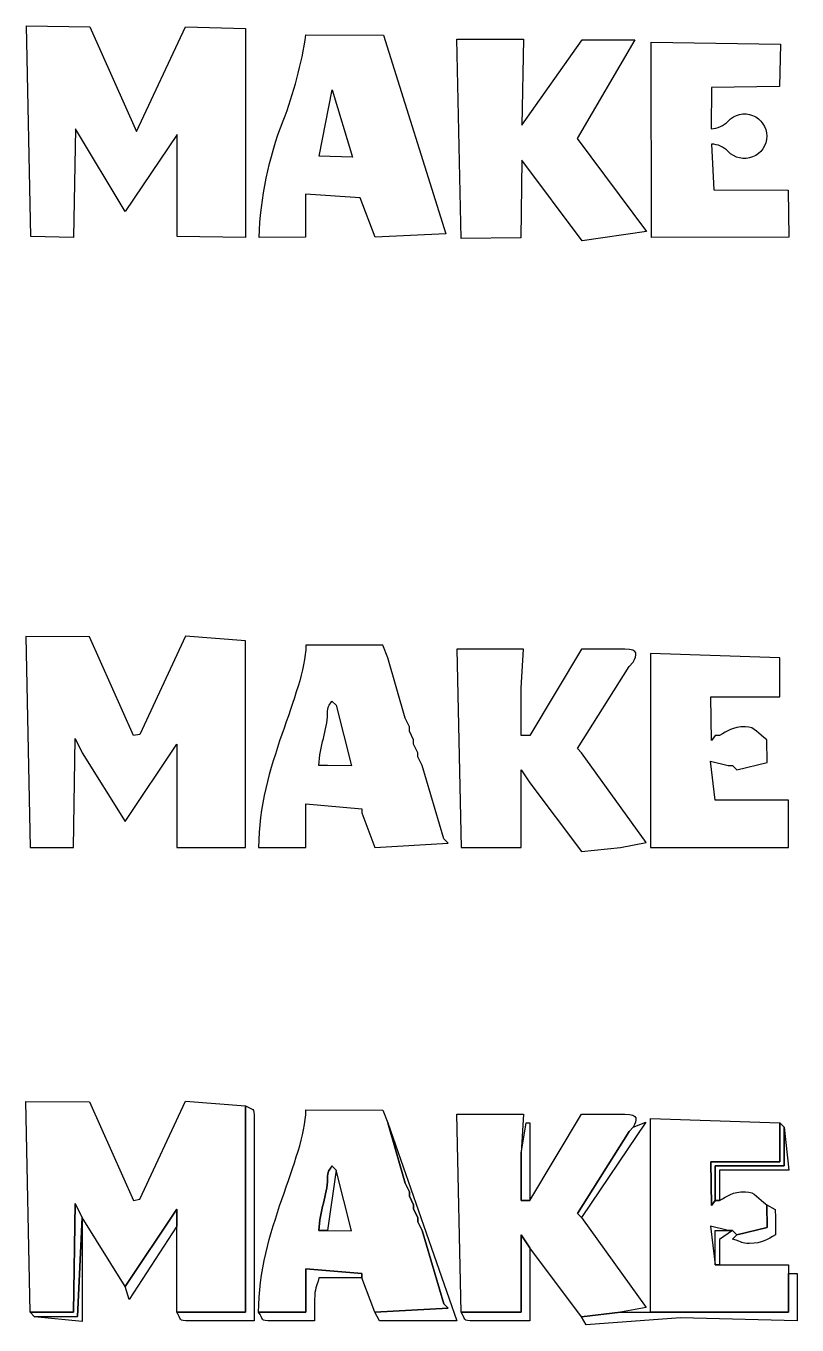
# Model space of a CAD drawing. Header units: millimetres. Extents: x -59 to 63, y -42 to 222.
# Drawn here: x -51.2 to 11.9, y 115.2 to 221.7 of the extents above; entities that cross this region are included whole.
import ezdxf

# ---------------------------------------------------------------- set-up
doc = ezdxf.new("R2010")
doc.units = ezdxf.units.MM
doc.header["$MEASUREMENT"] = 0
doc.layers.add('Capa 1', color=7, linetype='Continuous')

msp = doc.modelspace()

# ---------------------------------------------------------------- linework, layer by layer
for points in [[(-50.81, 204.43), (-51.16, 221.69), (-45.98, 221.62), (-42.16, 213.04), (-38.13, 221.62), (-33.23, 221.48), (-33.23, 204.36), (-38.83, 204.43), (-38.83, 212.8), (-43.07, 206.5), (-47.13, 213.25), (-47.31, 204.36)], [(-15.57, 204.28), (-15.91, 220.6), (-10.45, 220.6), (-10.59, 213.55), (-5.65, 220.56), (-1.32, 220.56), (-6.06, 212.47), (-0.39, 204.84), (-5.65, 204.08), (-10.59, 210.68), (-10.66, 204.32)], [(-27.19, 211.02), (-26.12, 216.45), (-24.46, 210.95)]]:
    msp.add_lwpolyline(points, close=True)
for points in [[(-32.11, 204.36, -0.082948), (-30.14, 213.91, 0.05543), (-28.27, 220.97), (-21.92, 220.95), (-16.82, 204.66), (-22.6, 204.39), (-23.84, 207.62), (-28.3, 207.92), (-28.3, 204.39)], [(0, 220.35), (10.61, 220.21), (10.51, 216.74), (4.94, 216.64), (4.91, 213.27, 0.203648), (6.31, 213.9, -2.541187), (6.31, 211.41, 0.209628), (4.94, 212), (5.15, 208.25), (11.22, 208.23), (11.27, 204.38), (0.04, 204.36)]]:
    msp.add_lwpolyline(points, format="xyb", close=True)
at = {"layer": 'Capa 1', "color": 231}
for points in [[(-46, 171.62), (-46, 171.62), (-51.2, 171.66), (-51.2, 171.66)], [(-51.2, 171.66), (-51.2, 171.66), (-50.85, 154.38), (-50.85, 154.38)], [(-42.38, 163.55), (-42.38, 163.55), (-46, 171.62), (-46, 171.62)], [(-38.14, 171.69), (-38.14, 171.69), (-41.87, 163.64), (-41.87, 163.64)], [(-33.21, 171.31), (-33.21, 171.31), (-38.14, 171.69), (-38.14, 171.69)], [(-33.21, 154.38), (-33.21, 154.38), (-33.21, 171.31), (-33.21, 171.31)], [(-28.27, 170.96), (-28.36, 166.87), (-32.15, 161.03), (-32.15, 154.38)], [(-21.97, 170.95), (-21.97, 170.95), (-28.27, 170.96), (-28.27, 170.96)], [(-21.56, 169.9), (-21.56, 169.9), (-21.97, 170.95), (-21.97, 170.95)], [(-10.45, 170.62), (-10.45, 170.62), (-15.92, 170.61), (-15.92, 170.61)], [(-15.92, 170.61), (-15.92, 170.61), (-15.57, 154.38), (-15.57, 154.38)], [(-10.63, 167.43), (-10.63, 167.43), (-10.45, 170.62), (-10.45, 170.62)], [(-5.69, 170.61), (-5.69, 170.61), (-9.92, 163.55), (-9.92, 163.55)], [(-2.16, 170.61), (-2.16, 170.61), (-5.69, 170.61), (-5.69, 170.61)], [(-1.46, 169.55), (-1.2, 170.16), (-0.96, 170.61), (-2.16, 170.61)], [(-20.15, 164.96), (-20.15, 164.96), (-21.56, 169.9), (-21.56, 169.9)], [(-1.81, 169.19), (-1.81, 169.19), (-1.46, 169.55), (-1.46, 169.55)], [(10.54, 169.9), (10.54, 169.9), (-0.05, 170.27), (-0.05, 170.27)], [(-0.05, 170.27), (-0.05, 170.27), (-0.05, 154.38), (-0.05, 154.38)], [(10.54, 166.72), (10.54, 166.72), (10.54, 169.9), (10.54, 169.9)], [(-6.04, 162.49), (-6.04, 162.49), (-1.81, 169.19), (-1.81, 169.19)], [(-10.63, 163.55), (-10.63, 163.55), (-10.63, 167.43), (-10.63, 167.43)], [(-26.15, 166.37), (-26.15, 166.37), (-25.8, 166.02), (-25.8, 166.02)], [(4.95, 163.14), (4.95, 163.14), (4.89, 166.72), (4.89, 166.72)], [(4.89, 166.72), (4.89, 166.72), (10.54, 166.72), (10.54, 166.72)], [(-25.8, 166.02), (-25.8, 166.02), (-24.53, 161.05), (-24.53, 161.05)], [(-19.8, 164.26), (-19.8, 164.26), (-20.15, 164.96), (-20.15, 164.96)], [(-19.8, 163.9), (-19.8, 163.9), (-19.8, 164.26), (-19.8, 164.26)], [(-47.32, 154.38), (-47.32, 154.38), (-47.17, 163.29), (-47.17, 163.29)], [(-47.17, 163.29), (-47.17, 163.29), (-46.61, 162.14), (-46.61, 162.14)], [(-41.87, 163.64), (-41.87, 163.64), (-42.38, 163.55), (-42.38, 163.55)], [(-19.45, 163.2), (-19.45, 163.2), (-19.8, 163.9), (-19.8, 163.9)], [(-19.45, 162.84), (-19.45, 162.84), (-19.45, 163.2), (-19.45, 163.2)], [(-9.92, 163.55), (-9.92, 163.55), (-10.63, 163.55), (-10.63, 163.55)], [(5.25, 163.55), (5.25, 163.55), (4.95, 163.14), (4.95, 163.14)], [(5.6, 163.55), (5.6, 163.55), (5.25, 163.55), (5.25, 163.55)], [(9.51, 161.34), (9.51, 161.34), (9.48, 163.2), (9.48, 163.2)], [(-46.61, 162.14), (-46.61, 162.14), (-43.08, 156.49), (-43.08, 156.49)], [(-43.08, 156.49), (-43.08, 156.49), (-38.85, 162.84), (-38.85, 162.84)], [(-38.85, 162.84), (-38.85, 162.84), (-38.85, 161.43), (-38.85, 161.43)], [(-19.1, 162.14), (-19.1, 162.14), (-19.45, 162.84), (-19.45, 162.84)], [(-19.1, 161.79), (-19.1, 161.79), (-19.1, 162.14), (-19.1, 162.14)], [(-5.69, 162.14), (-5.69, 162.14), (-6.04, 162.49), (-6.04, 162.49)], [(-0.4, 154.78), (-0.4, 154.78), (-5.69, 162.14), (-5.69, 162.14)], [(-38.85, 161.43), (-38.85, 161.43), (-38.85, 154.38), (-38.85, 154.38)], [(-26.5, 161.08), (-26.5, 161.08), (-27.21, 161.08), (-27.21, 161.08)], [(-24.53, 161.05), (-24.53, 161.05), (-26.5, 161.08), (-26.5, 161.08)], [(-18.74, 161.08), (-18.74, 161.08), (-19.1, 161.79), (-19.1, 161.79)], [(-16.98, 155.08), (-16.98, 155.08), (-18.74, 161.08), (-18.74, 161.08)], [(5.25, 158.26), (5.25, 158.26), (4.86, 161.43), (4.86, 161.43)], [(4.86, 161.43), (4.86, 161.43), (6.3, 161.08), (6.3, 161.08)], [(6.3, 161.08), (6.3, 161.08), (6.66, 161.08), (6.66, 161.08)], [(6.66, 161.08), (6.66, 161.08), (7.01, 160.73), (7.01, 160.73)], [(7.01, 160.73), (7.01, 160.73), (9.51, 161.34), (9.51, 161.34)], [(-10.63, 154.38), (-10.63, 154.38), (-10.63, 160.73), (-10.63, 160.73)], [(-10.63, 160.73), (-10.63, 160.73), (-9.92, 159.67), (-9.92, 159.67)], [(-9.92, 159.67), (-9.92, 159.67), (-5.69, 154.03), (-5.69, 154.03)], [(-28.27, 154.38), (-28.27, 154.38), (-28.27, 157.94), (-28.27, 157.94)], [(-28.27, 157.94), (-28.27, 157.94), (-23.68, 157.55), (-23.68, 157.55)], [(-23.68, 157.55), (-23.68, 157.55), (-23.68, 157.2), (-23.68, 157.2)], [(5.6, 158.26), (5.6, 158.26), (5.25, 158.26), (5.25, 158.26)], [(11.24, 158.26), (11.24, 158.26), (5.6, 158.26), (5.6, 158.26)], [(11.24, 157.55), (11.24, 157.55), (11.24, 158.26), (11.24, 158.26)], [(11.24, 154.38), (11.24, 154.38), (11.24, 157.55), (11.24, 157.55)], [(-23.68, 157.2), (-23.68, 157.2), (-22.62, 154.38), (-22.62, 154.38)], [(-50.85, 154.38), (-50.85, 154.38), (-47.32, 154.38), (-47.32, 154.38)], [(-38.85, 154.38), (-38.85, 154.38), (-33.21, 154.38), (-33.21, 154.38)], [(-32.15, 154.38), (-32.15, 154.38), (-28.27, 154.38), (-28.27, 154.38)], [(-22.62, 154.38), (-22.62, 154.38), (-16.63, 154.73), (-16.63, 154.73)], [(-16.63, 154.73), (-16.63, 154.73), (-16.98, 155.08), (-16.98, 155.08)], [(-15.57, 154.38), (-15.57, 154.38), (-10.63, 154.38), (-10.63, 154.38)], [(-5.69, 154.03), (-5.69, 154.03), (-2.51, 154.38), (-2.51, 154.38)], [(-2.51, 154.38), (-2.51, 154.38), (-0.4, 154.78), (-0.4, 154.78)], [(-0.05, 154.38), (-0.05, 154.38), (11.24, 154.38), (11.24, 154.38)]]:
    msp.add_open_spline(points, degree=3, dxfattribs=at)
for points, knots in [([(-27.21, 161.08), (-27.17, 162.67), (-26.5, 164.03), (-26.5, 165.31), (-26.5, 165.31), (-26.5, 165.99), (-26.39, 165.94), (-26.15, 166.37)], [0.5, 0.5, 0.5, 0.5, 0.6666667, 0.6666667, 0.6666667, 0.6666667, 0.8333333, 0.8333333, 0.8333333, 0.8333333]), ([(9.48, 163.2), (8.75, 163.68), (8.56, 164.26), (7.72, 164.26), (7.72, 164.26), (6.64, 164.26), (6.29, 163.92), (5.6, 163.55)], [0.55, 0.55, 0.55, 0.55, 0.6, 0.6, 0.6, 0.6, 0.65, 0.65, 0.65, 0.65])]:
    msp.add_open_spline(points, degree=3, knots=knots, dxfattribs=at)
at = {"layer": 'Capa 1', "color": 7}
for points, knots in [([(-50.85, 116.28), (-50.85, 116.28), (-47.32, 116.28), (-47.32, 116.28), (-47.32, 116.28), (-47.32, 116.28), (-47.17, 125.19), (-47.17, 125.19), (-47.17, 125.19), (-47.17, 125.19), (-46.61, 124.04), (-46.61, 124.04), (-46.61, 124.04), (-46.61, 124.04), (-43.08, 118.39), (-43.08, 118.39), (-43.08, 118.39), (-43.08, 118.39), (-38.85, 124.74), (-38.85, 124.74), (-38.85, 124.74), (-38.85, 124.74), (-38.85, 123.33), (-38.85, 123.33), (-38.85, 123.33), (-38.85, 123.33), (-38.85, 116.28), (-38.85, 116.28), (-38.85, 116.28), (-38.85, 116.28), (-33.21, 116.28), (-33.21, 116.28), (-33.21, 116.28), (-33.21, 116.28), (-33.21, 133.21), (-33.21, 133.21), (-33.21, 133.21), (-33.21, 133.21), (-38.14, 133.59), (-38.14, 133.59), (-38.14, 133.59), (-38.14, 133.59), (-41.87, 125.54), (-41.87, 125.54), (-41.87, 125.54), (-41.87, 125.54), (-42.38, 125.45), (-42.38, 125.45), (-42.38, 125.45), (-42.38, 125.45), (-46, 133.52), (-46, 133.52), (-46, 133.52), (-46, 133.52), (-51.2, 133.56), (-51.2, 133.56), (-51.2, 133.56), (-51.2, 133.56), (-50.85, 116.28), (-50.85, 116.28)], [0, 0, 0, 0, 0.066667, 0.066667, 0.066667, 0.066667, 0.133333, 0.133333, 0.133333, 0.133333, 0.2, 0.2, 0.2, 0.2, 0.266667, 0.266667, 0.266667, 0.266667, 0.333333, 0.333333, 0.333333, 0.333333, 0.4, 0.4, 0.4, 0.4, 0.466667, 0.466667, 0.466667, 0.466667, 0.533333, 0.533333, 0.533333, 0.533333, 0.6, 0.6, 0.6, 0.6, 0.666667, 0.666667, 0.666667, 0.666667, 0.733333, 0.733333, 0.733333, 0.733333, 0.8, 0.8, 0.8, 0.8, 0.866667, 0.866667, 0.866667, 0.866667, 0.933333, 0.933333, 0.933333, 0.933333, 1, 1, 1, 1]), ([(-32.15, 116.28), (-32.15, 116.28), (-28.27, 116.28), (-28.27, 116.28), (-28.27, 116.28), (-28.27, 116.28), (-28.27, 119.84), (-28.27, 119.84), (-28.27, 119.84), (-28.27, 119.84), (-23.68, 119.45), (-23.68, 119.45), (-23.68, 119.45), (-23.68, 119.45), (-23.68, 119.1), (-23.68, 119.1), (-23.68, 119.1), (-23.68, 119.1), (-22.62, 116.28), (-22.62, 116.28), (-22.62, 116.28), (-22.62, 116.28), (-16.63, 116.63), (-16.63, 116.63), (-16.63, 116.63), (-16.63, 116.63), (-16.98, 116.98), (-16.98, 116.98), (-16.98, 116.98), (-16.98, 116.98), (-18.74, 122.98), (-18.74, 122.98), (-18.74, 122.98), (-18.74, 122.98), (-19.1, 123.69), (-19.1, 123.69), (-19.1, 123.69), (-19.1, 123.69), (-19.1, 124.04), (-19.1, 124.04), (-19.1, 124.04), (-19.1, 124.04), (-19.45, 124.74), (-19.45, 124.74), (-19.45, 124.74), (-19.45, 124.74), (-19.45, 125.1), (-19.45, 125.1), (-19.45, 125.1), (-19.45, 125.1), (-19.8, 125.8), (-19.8, 125.8), (-19.8, 125.8), (-19.8, 125.8), (-19.8, 126.16), (-19.8, 126.16), (-19.8, 126.16), (-19.8, 126.16), (-20.15, 126.86), (-20.15, 126.86), (-20.15, 126.86), (-20.15, 126.86), (-21.56, 131.8), (-21.56, 131.8), (-21.56, 131.8), (-21.56, 131.8), (-21.97, 132.85), (-21.97, 132.85), (-21.97, 132.85), (-21.97, 132.85), (-28.27, 132.86), (-28.27, 132.86), (-28.27, 132.86), (-28.36, 128.77), (-32.15, 122.93), (-32.15, 116.28)], [0, 0, 0, 0, 0.052632, 0.052632, 0.052632, 0.052632, 0.105263, 0.105263, 0.105263, 0.105263, 0.157895, 0.157895, 0.157895, 0.157895, 0.210526, 0.210526, 0.210526, 0.210526, 0.263158, 0.263158, 0.263158, 0.263158, 0.315789, 0.315789, 0.315789, 0.315789, 0.368421, 0.368421, 0.368421, 0.368421, 0.421053, 0.421053, 0.421053, 0.421053, 0.473684, 0.473684, 0.473684, 0.473684, 0.526316, 0.526316, 0.526316, 0.526316, 0.578947, 0.578947, 0.578947, 0.578947, 0.631579, 0.631579, 0.631579, 0.631579, 0.684211, 0.684211, 0.684211, 0.684211, 0.736842, 0.736842, 0.736842, 0.736842, 0.789474, 0.789474, 0.789474, 0.789474, 0.842105, 0.842105, 0.842105, 0.842105, 0.894737, 0.894737, 0.894737, 0.894737, 0.947368, 0.947368, 0.947368, 0.947368, 1, 1, 1, 1]), ([(-15.57, 116.28), (-15.57, 116.28), (-10.63, 116.28), (-10.63, 116.28), (-10.63, 116.28), (-10.63, 116.28), (-10.63, 122.63), (-10.63, 122.63), (-10.63, 122.63), (-10.63, 122.63), (-9.92, 121.57), (-9.92, 121.57), (-9.92, 121.57), (-9.92, 121.57), (-5.69, 115.92), (-5.69, 115.92), (-5.69, 115.92), (-5.69, 115.92), (-2.51, 116.28), (-2.51, 116.28), (-2.51, 116.28), (-2.51, 116.28), (-0.4, 116.67), (-0.4, 116.67), (-0.4, 116.67), (-0.4, 116.67), (-5.69, 124.04), (-5.69, 124.04), (-5.69, 124.04), (-5.69, 124.04), (-6.04, 124.39), (-6.04, 124.39), (-6.04, 124.39), (-6.04, 124.39), (-1.81, 131.09), (-1.81, 131.09), (-1.81, 131.09), (-1.81, 131.09), (-1.46, 131.45), (-1.46, 131.45), (-1.46, 131.45), (-1.2, 132.06), (-0.96, 132.51), (-2.16, 132.51), (-2.16, 132.51), (-2.16, 132.51), (-5.69, 132.51), (-5.69, 132.51), (-5.69, 132.51), (-5.69, 132.51), (-9.92, 125.45), (-9.92, 125.45), (-9.92, 125.45), (-9.92, 125.45), (-10.63, 125.45), (-10.63, 125.45), (-10.63, 125.45), (-10.63, 125.45), (-10.63, 129.33), (-10.63, 129.33), (-10.63, 129.33), (-10.63, 129.33), (-10.45, 132.52), (-10.45, 132.52), (-10.45, 132.52), (-10.45, 132.52), (-15.92, 132.51), (-15.92, 132.51), (-15.92, 132.51), (-15.92, 132.51), (-15.57, 116.28), (-15.57, 116.28)], [0, 0, 0, 0, 0.055556, 0.055556, 0.055556, 0.055556, 0.111111, 0.111111, 0.111111, 0.111111, 0.166667, 0.166667, 0.166667, 0.166667, 0.222222, 0.222222, 0.222222, 0.222222, 0.277778, 0.277778, 0.277778, 0.277778, 0.333333, 0.333333, 0.333333, 0.333333, 0.388889, 0.388889, 0.388889, 0.388889, 0.444444, 0.444444, 0.444444, 0.444444, 0.5, 0.5, 0.5, 0.5, 0.555556, 0.555556, 0.555556, 0.555556, 0.611111, 0.611111, 0.611111, 0.611111, 0.666667, 0.666667, 0.666667, 0.666667, 0.722222, 0.722222, 0.722222, 0.722222, 0.777778, 0.777778, 0.777778, 0.777778, 0.833333, 0.833333, 0.833333, 0.833333, 0.888889, 0.888889, 0.888889, 0.888889, 0.944444, 0.944444, 0.944444, 0.944444, 1, 1, 1, 1]), ([(-0.05, 116.28), (-0.05, 116.28), (11.24, 116.28), (11.24, 116.28), (11.24, 116.28), (11.24, 116.28), (11.24, 119.45), (11.24, 119.45), (11.24, 119.45), (11.24, 119.45), (11.24, 120.16), (11.24, 120.16), (11.24, 120.16), (11.24, 120.16), (5.6, 120.16), (5.6, 120.16), (5.6, 120.16), (5.6, 120.16), (5.25, 120.16), (5.25, 120.16), (5.25, 120.16), (5.25, 120.16), (4.86, 123.33), (4.86, 123.33), (4.86, 123.33), (4.86, 123.33), (6.3, 122.98), (6.3, 122.98), (6.3, 122.98), (6.3, 122.98), (6.66, 122.98), (6.66, 122.98), (6.66, 122.98), (6.66, 122.98), (7.01, 122.63), (7.01, 122.63), (7.01, 122.63), (7.01, 122.63), (9.51, 123.24), (9.51, 123.24), (9.51, 123.24), (9.51, 123.24), (9.48, 125.1), (9.48, 125.1), (9.48, 125.1), (8.75, 125.58), (8.56, 126.16), (7.72, 126.16), (7.72, 126.16), (6.64, 126.16), (6.29, 125.82), (5.6, 125.45), (5.6, 125.45), (5.6, 125.45), (5.25, 125.45), (5.25, 125.45), (5.25, 125.45), (5.25, 125.45), (4.95, 125.04), (4.95, 125.04), (4.95, 125.04), (4.95, 125.04), (4.89, 128.62), (4.89, 128.62), (4.89, 128.62), (4.89, 128.62), (10.54, 128.62), (10.54, 128.62), (10.54, 128.62), (10.54, 128.62), (10.54, 131.8), (10.54, 131.8), (10.54, 131.8), (10.54, 131.8), (-0.05, 132.17), (-0.05, 132.17), (-0.05, 132.17), (-0.05, 132.17), (-0.05, 116.28), (-0.05, 116.28)], [0, 0, 0, 0, 0.05, 0.05, 0.05, 0.05, 0.1, 0.1, 0.1, 0.1, 0.15, 0.15, 0.15, 0.15, 0.2, 0.2, 0.2, 0.2, 0.25, 0.25, 0.25, 0.25, 0.3, 0.3, 0.3, 0.3, 0.35, 0.35, 0.35, 0.35, 0.4, 0.4, 0.4, 0.4, 0.45, 0.45, 0.45, 0.45, 0.5, 0.5, 0.5, 0.5, 0.55, 0.55, 0.55, 0.55, 0.6, 0.6, 0.6, 0.6, 0.65, 0.65, 0.65, 0.65, 0.7, 0.7, 0.7, 0.7, 0.75, 0.75, 0.75, 0.75, 0.8, 0.8, 0.8, 0.8, 0.85, 0.85, 0.85, 0.85, 0.9, 0.9, 0.9, 0.9, 0.95, 0.95, 0.95, 0.95, 1, 1, 1, 1]), ([(-25.8, 127.92), (-25.8, 127.92), (-24.53, 122.95), (-24.53, 122.95), (-24.53, 122.95), (-24.53, 122.95), (-26.5, 122.98), (-26.5, 122.98), (-26.5, 122.98), (-26.5, 122.98), (-27.21, 122.98), (-27.21, 122.98), (-27.21, 122.98), (-27.17, 124.57), (-26.5, 125.93), (-26.5, 127.21), (-26.5, 127.21), (-26.5, 127.89), (-26.39, 127.84), (-26.15, 128.27), (-26.15, 128.27), (-26.15, 128.27), (-25.8, 127.92), (-25.8, 127.92)], [0, 0, 0, 0, 0.166667, 0.166667, 0.166667, 0.166667, 0.333333, 0.333333, 0.333333, 0.333333, 0.5, 0.5, 0.5, 0.5, 0.666667, 0.666667, 0.666667, 0.666667, 0.833333, 0.833333, 0.833333, 0.833333, 1, 1, 1, 1])]:
    msp.add_open_spline(points, degree=3, knots=knots, dxfattribs=at)
at = {"layer": 'Capa 1', "color": 9}
for points, knots in [([(-38.85, 116.28), (-38.45, 115.72), (-38.79, 115.57), (-37.79, 115.57), (-37.79, 115.57), (-37.79, 115.57), (-32.5, 115.57), (-32.5, 115.57), (-32.5, 115.57), (-32.5, 115.57), (-32.5, 132.15), (-32.5, 132.15), (-32.5, 132.15), (-32.5, 133.16), (-32.61, 132.8), (-33.21, 133.21), (-33.21, 133.21), (-33.21, 133.21), (-33.21, 116.28), (-33.21, 116.28), (-33.21, 116.28), (-33.21, 116.28), (-38.85, 116.28), (-38.85, 116.28)], [0, 0, 0, 0, 0.166667, 0.166667, 0.166667, 0.166667, 0.333333, 0.333333, 0.333333, 0.333333, 0.5, 0.5, 0.5, 0.5, 0.666667, 0.666667, 0.666667, 0.666667, 0.833333, 0.833333, 0.833333, 0.833333, 1, 1, 1, 1]), ([(-20.15, 126.86), (-20.15, 126.86), (-19.8, 126.16), (-19.8, 126.16), (-19.8, 126.16), (-19.8, 126.16), (-19.8, 125.8), (-19.8, 125.8), (-19.8, 125.8), (-19.8, 125.8), (-19.45, 125.1), (-19.45, 125.1), (-19.45, 125.1), (-19.45, 125.1), (-19.45, 124.74), (-19.45, 124.74), (-19.45, 124.74), (-19.45, 124.74), (-19.1, 124.04), (-19.1, 124.04), (-19.1, 124.04), (-19.1, 124.04), (-19.1, 123.69), (-19.1, 123.69), (-19.1, 123.69), (-19.1, 123.69), (-18.74, 122.98), (-18.74, 122.98), (-18.74, 122.98), (-18.74, 122.98), (-16.98, 116.98), (-16.98, 116.98), (-16.98, 116.98), (-16.98, 116.98), (-16.63, 116.63), (-16.63, 116.63), (-16.63, 116.63), (-16.63, 116.63), (-22.62, 116.28), (-22.62, 116.28), (-22.62, 116.28), (-22.62, 116.28), (-22.24, 115.59), (-22.24, 115.59), (-22.24, 115.59), (-22.24, 115.59), (-15.92, 115.57), (-15.92, 115.57), (-15.92, 115.57), (-15.92, 115.57), (-21.56, 131.8), (-21.56, 131.8), (-21.56, 131.8), (-21.56, 131.8), (-20.15, 126.86), (-20.15, 126.86)], [0, 0, 0, 0, 0.071429, 0.071429, 0.071429, 0.071429, 0.142857, 0.142857, 0.142857, 0.142857, 0.214286, 0.214286, 0.214286, 0.214286, 0.285714, 0.285714, 0.285714, 0.285714, 0.357143, 0.357143, 0.357143, 0.357143, 0.428571, 0.428571, 0.428571, 0.428571, 0.5, 0.5, 0.5, 0.5, 0.571429, 0.571429, 0.571429, 0.571429, 0.642857, 0.642857, 0.642857, 0.642857, 0.714286, 0.714286, 0.714286, 0.714286, 0.785714, 0.785714, 0.785714, 0.785714, 0.857143, 0.857143, 0.857143, 0.857143, 0.928571, 0.928571, 0.928571, 0.928571, 1, 1, 1, 1]), ([(-10.63, 129.33), (-10.63, 129.33), (-10.63, 125.45), (-10.63, 125.45), (-10.63, 125.45), (-10.63, 125.45), (-9.92, 125.45), (-9.92, 125.45), (-9.92, 125.45), (-9.92, 125.45), (-9.92, 131.8), (-9.92, 131.8), (-9.92, 131.8), (-9.92, 131.8), (-10.23, 131.8), (-10.23, 131.8), (-10.23, 131.8), (-10.23, 131.8), (-10.63, 129.33), (-10.63, 129.33)], [0, 0, 0, 0, 0.2, 0.2, 0.2, 0.2, 0.4, 0.4, 0.4, 0.4, 0.6, 0.6, 0.6, 0.6, 0.8, 0.8, 0.8, 0.8, 1, 1, 1, 1]), ([(-1.46, 131.45), (-1.46, 131.45), (-1.81, 131.09), (-1.81, 131.09), (-1.81, 131.09), (-1.81, 131.09), (-6.04, 124.39), (-6.04, 124.39), (-6.04, 124.39), (-6.04, 124.39), (-5.69, 124.04), (-5.69, 124.04), (-5.69, 124.04), (-5.69, 124.04), (-0.42, 131.87), (-0.42, 131.87), (-0.42, 131.87), (-0.42, 131.87), (-1.46, 131.45), (-1.46, 131.45)], [0, 0, 0, 0, 0.2, 0.2, 0.2, 0.2, 0.4, 0.4, 0.4, 0.4, 0.6, 0.6, 0.6, 0.6, 0.8, 0.8, 0.8, 0.8, 1, 1, 1, 1]), ([(5.25, 125.45), (5.25, 125.45), (5.25, 128.27), (5.25, 128.27), (5.25, 128.27), (5.25, 128.27), (10.89, 128.27), (10.89, 128.27), (10.89, 128.27), (10.89, 128.27), (10.89, 131.45), (10.89, 131.45), (10.89, 131.45), (10.89, 131.45), (10.54, 131.8), (10.54, 131.8), (10.54, 131.8), (10.54, 131.8), (10.54, 128.62), (10.54, 128.62), (10.54, 128.62), (10.54, 128.62), (4.89, 128.62), (4.89, 128.62), (4.89, 128.62), (4.89, 128.62), (4.95, 125.04), (4.95, 125.04), (4.95, 125.04), (4.95, 125.04), (5.25, 125.45), (5.25, 125.45)], [0, 0, 0, 0, 0.125, 0.125, 0.125, 0.125, 0.25, 0.25, 0.25, 0.25, 0.375, 0.375, 0.375, 0.375, 0.5, 0.5, 0.5, 0.5, 0.625, 0.625, 0.625, 0.625, 0.75, 0.75, 0.75, 0.75, 0.875, 0.875, 0.875, 0.875, 1, 1, 1, 1]), ([(5.25, 125.45), (5.25, 125.45), (5.6, 125.45), (5.6, 125.45), (5.6, 125.45), (5.6, 125.45), (5.6, 127.92), (5.6, 127.92), (5.6, 127.92), (5.6, 127.92), (11.28, 127.92), (11.28, 127.92), (11.28, 127.92), (11.28, 127.92), (10.89, 131.45), (10.89, 131.45), (10.89, 131.45), (10.89, 131.45), (10.89, 128.27), (10.89, 128.27), (10.89, 128.27), (10.89, 128.27), (5.25, 128.27), (5.25, 128.27), (5.25, 128.27), (5.25, 128.27), (5.25, 125.45), (5.25, 125.45)], [0, 0, 0, 0, 0.142857, 0.142857, 0.142857, 0.142857, 0.285714, 0.285714, 0.285714, 0.285714, 0.428571, 0.428571, 0.428571, 0.428571, 0.571429, 0.571429, 0.571429, 0.571429, 0.714286, 0.714286, 0.714286, 0.714286, 0.857143, 0.857143, 0.857143, 0.857143, 1, 1, 1, 1]), ([(-26.5, 122.98), (-26.5, 122.98), (-25.8, 127.92), (-25.8, 127.92), (-25.8, 127.92), (-25.8, 127.92), (-26.15, 128.27), (-26.15, 128.27), (-26.15, 128.27), (-26.39, 127.84), (-26.5, 127.89), (-26.5, 127.21), (-26.5, 127.21), (-26.5, 125.93), (-27.17, 124.57), (-27.21, 122.98), (-27.21, 122.98), (-27.21, 122.98), (-26.5, 122.98), (-26.5, 122.98)], [0, 0, 0, 0, 0.2, 0.2, 0.2, 0.2, 0.4, 0.4, 0.4, 0.4, 0.6, 0.6, 0.6, 0.6, 0.8, 0.8, 0.8, 0.8, 1, 1, 1, 1]), ([(-50.85, 116.28), (-50.85, 116.28), (-50.49, 115.92), (-50.49, 115.92), (-50.49, 115.92), (-50.49, 115.92), (-46.99, 115.93), (-46.99, 115.93), (-46.99, 115.93), (-46.99, 115.93), (-46.61, 124.04), (-46.61, 124.04), (-46.61, 124.04), (-46.61, 124.04), (-47.17, 125.19), (-47.17, 125.19), (-47.17, 125.19), (-47.17, 125.19), (-47.32, 116.28), (-47.32, 116.28), (-47.32, 116.28), (-47.32, 116.28), (-50.85, 116.28), (-50.85, 116.28)], [0, 0, 0, 0, 0.166667, 0.166667, 0.166667, 0.166667, 0.333333, 0.333333, 0.333333, 0.333333, 0.5, 0.5, 0.5, 0.5, 0.666667, 0.666667, 0.666667, 0.666667, 0.833333, 0.833333, 0.833333, 0.833333, 1, 1, 1, 1]), ([(-43.08, 118.39), (-43.08, 118.39), (-42.75, 117.33), (-42.75, 117.33), (-42.75, 117.33), (-42.75, 117.33), (-38.85, 123.33), (-38.85, 123.33), (-38.85, 123.33), (-38.85, 123.33), (-38.85, 124.74), (-38.85, 124.74), (-38.85, 124.74), (-38.85, 124.74), (-43.08, 118.39), (-43.08, 118.39)], [0, 0, 0, 0, 0.25, 0.25, 0.25, 0.25, 0.5, 0.5, 0.5, 0.5, 0.75, 0.75, 0.75, 0.75, 1, 1, 1, 1]), ([(7.01, 122.63), (7.01, 122.63), (6.66, 122.27), (6.66, 122.27), (6.66, 122.27), (7.6, 122.05), (7.32, 121.92), (8.07, 121.92), (8.07, 121.92), (9.14, 121.92), (9.49, 122.26), (10.19, 122.63), (10.19, 122.63), (10.19, 122.63), (10.19, 123.33), (10.19, 123.33), (10.19, 123.33), (10.19, 123.33), (10.19, 124.04), (10.19, 124.04), (10.19, 124.04), (10.19, 124.04), (10.17, 124.71), (10.17, 124.71), (10.17, 124.71), (10.17, 124.71), (9.48, 125.1), (9.48, 125.1), (9.48, 125.1), (9.48, 125.1), (9.51, 123.24), (9.51, 123.24), (9.51, 123.24), (9.51, 123.24), (7.01, 122.63), (7.01, 122.63)], [0, 0, 0, 0, 0.111111, 0.111111, 0.111111, 0.111111, 0.222222, 0.222222, 0.222222, 0.222222, 0.333333, 0.333333, 0.333333, 0.333333, 0.444444, 0.444444, 0.444444, 0.444444, 0.555556, 0.555556, 0.555556, 0.555556, 0.666667, 0.666667, 0.666667, 0.666667, 0.777778, 0.777778, 0.777778, 0.777778, 0.888889, 0.888889, 0.888889, 0.888889, 1, 1, 1, 1]), ([(-50.49, 115.92), (-50.49, 115.92), (-46.61, 115.54), (-46.61, 115.54), (-46.61, 115.54), (-46.61, 115.54), (-46.61, 124.04), (-46.61, 124.04), (-46.61, 124.04), (-46.61, 124.04), (-46.99, 115.93), (-46.99, 115.93), (-46.99, 115.93), (-46.99, 115.93), (-50.49, 115.92), (-50.49, 115.92)], [0, 0, 0, 0, 0.25, 0.25, 0.25, 0.25, 0.5, 0.5, 0.5, 0.5, 0.75, 0.75, 0.75, 0.75, 1, 1, 1, 1]), ([(-15.57, 116.28), (-15.16, 115.72), (-15.5, 115.57), (-14.51, 115.57), (-14.51, 115.57), (-14.51, 115.57), (-9.92, 115.57), (-9.92, 115.57), (-9.92, 115.57), (-9.92, 115.57), (-9.92, 121.57), (-9.92, 121.57), (-9.92, 121.57), (-9.92, 121.57), (-10.63, 122.63), (-10.63, 122.63), (-10.63, 122.63), (-10.63, 122.63), (-10.63, 116.28), (-10.63, 116.28), (-10.63, 116.28), (-10.63, 116.28), (-15.57, 116.28), (-15.57, 116.28)], [0, 0, 0, 0, 0.166667, 0.166667, 0.166667, 0.166667, 0.333333, 0.333333, 0.333333, 0.333333, 0.5, 0.5, 0.5, 0.5, 0.666667, 0.666667, 0.666667, 0.666667, 0.833333, 0.833333, 0.833333, 0.833333, 1, 1, 1, 1]), ([(6.3, 122.98), (6.3, 122.98), (5.25, 122.98), (5.25, 122.98), (5.25, 122.98), (5.25, 122.98), (5.25, 120.16), (5.25, 120.16), (5.25, 120.16), (5.25, 120.16), (5.6, 120.16), (5.6, 120.16), (5.6, 120.16), (5.6, 120.16), (5.61, 122.25), (5.61, 122.25), (5.61, 122.25), (5.61, 122.25), (6.66, 122.98), (6.66, 122.98), (6.66, 122.98), (6.66, 122.98), (6.3, 122.98), (6.3, 122.98)], [0, 0, 0, 0, 0.166667, 0.166667, 0.166667, 0.166667, 0.333333, 0.333333, 0.333333, 0.333333, 0.5, 0.5, 0.5, 0.5, 0.666667, 0.666667, 0.666667, 0.666667, 0.833333, 0.833333, 0.833333, 0.833333, 1, 1, 1, 1]), ([(-32.15, 116.28), (-31.74, 115.72), (-32.08, 115.57), (-31.09, 115.57), (-31.09, 115.57), (-31.09, 115.57), (-27.56, 115.57), (-27.56, 115.57), (-27.56, 115.57), (-27.56, 115.57), (-27.56, 117.34), (-27.56, 117.34), (-27.56, 117.34), (-27.56, 118.29), (-27.39, 118.31), (-27.21, 119.1), (-27.21, 119.1), (-27.21, 119.1), (-23.68, 119.1), (-23.68, 119.1), (-23.68, 119.1), (-23.68, 119.1), (-23.68, 119.45), (-23.68, 119.45), (-23.68, 119.45), (-23.68, 119.45), (-28.27, 119.84), (-28.27, 119.84), (-28.27, 119.84), (-28.27, 119.84), (-28.27, 116.28), (-28.27, 116.28), (-28.27, 116.28), (-28.27, 116.28), (-32.15, 116.28), (-32.15, 116.28)], [0, 0, 0, 0, 0.111111, 0.111111, 0.111111, 0.111111, 0.222222, 0.222222, 0.222222, 0.222222, 0.333333, 0.333333, 0.333333, 0.333333, 0.444444, 0.444444, 0.444444, 0.444444, 0.555556, 0.555556, 0.555556, 0.555556, 0.666667, 0.666667, 0.666667, 0.666667, 0.777778, 0.777778, 0.777778, 0.777778, 0.888889, 0.888889, 0.888889, 0.888889, 1, 1, 1, 1]), ([(-0.05, 116.28), (-0.05, 116.28), (-2.51, 116.28), (-2.51, 116.28), (-2.51, 116.28), (-2.51, 116.28), (-5.69, 115.92), (-5.69, 115.92), (-5.69, 115.92), (-5.69, 115.92), (-5.31, 115.24), (-5.31, 115.24), (-5.31, 115.24), (-5.31, 115.24), (2.41, 115.82), (2.41, 115.82), (2.41, 115.82), (2.41, 115.82), (11.95, 115.57), (11.95, 115.57), (11.95, 115.57), (11.95, 115.57), (11.95, 119.45), (11.95, 119.45), (11.95, 119.45), (11.95, 119.45), (11.24, 119.45), (11.24, 119.45), (11.24, 119.45), (11.24, 119.45), (11.24, 116.28), (11.24, 116.28), (11.24, 116.28), (11.24, 116.28), (-0.05, 116.28), (-0.05, 116.28)], [0, 0, 0, 0, 0.111111, 0.111111, 0.111111, 0.111111, 0.222222, 0.222222, 0.222222, 0.222222, 0.333333, 0.333333, 0.333333, 0.333333, 0.444444, 0.444444, 0.444444, 0.444444, 0.555556, 0.555556, 0.555556, 0.555556, 0.666667, 0.666667, 0.666667, 0.666667, 0.777778, 0.777778, 0.777778, 0.777778, 0.888889, 0.888889, 0.888889, 0.888889, 1, 1, 1, 1])]:
    msp.add_open_spline(points, degree=3, knots=knots, dxfattribs=at)

doc.saveas('drawing.dxf')
